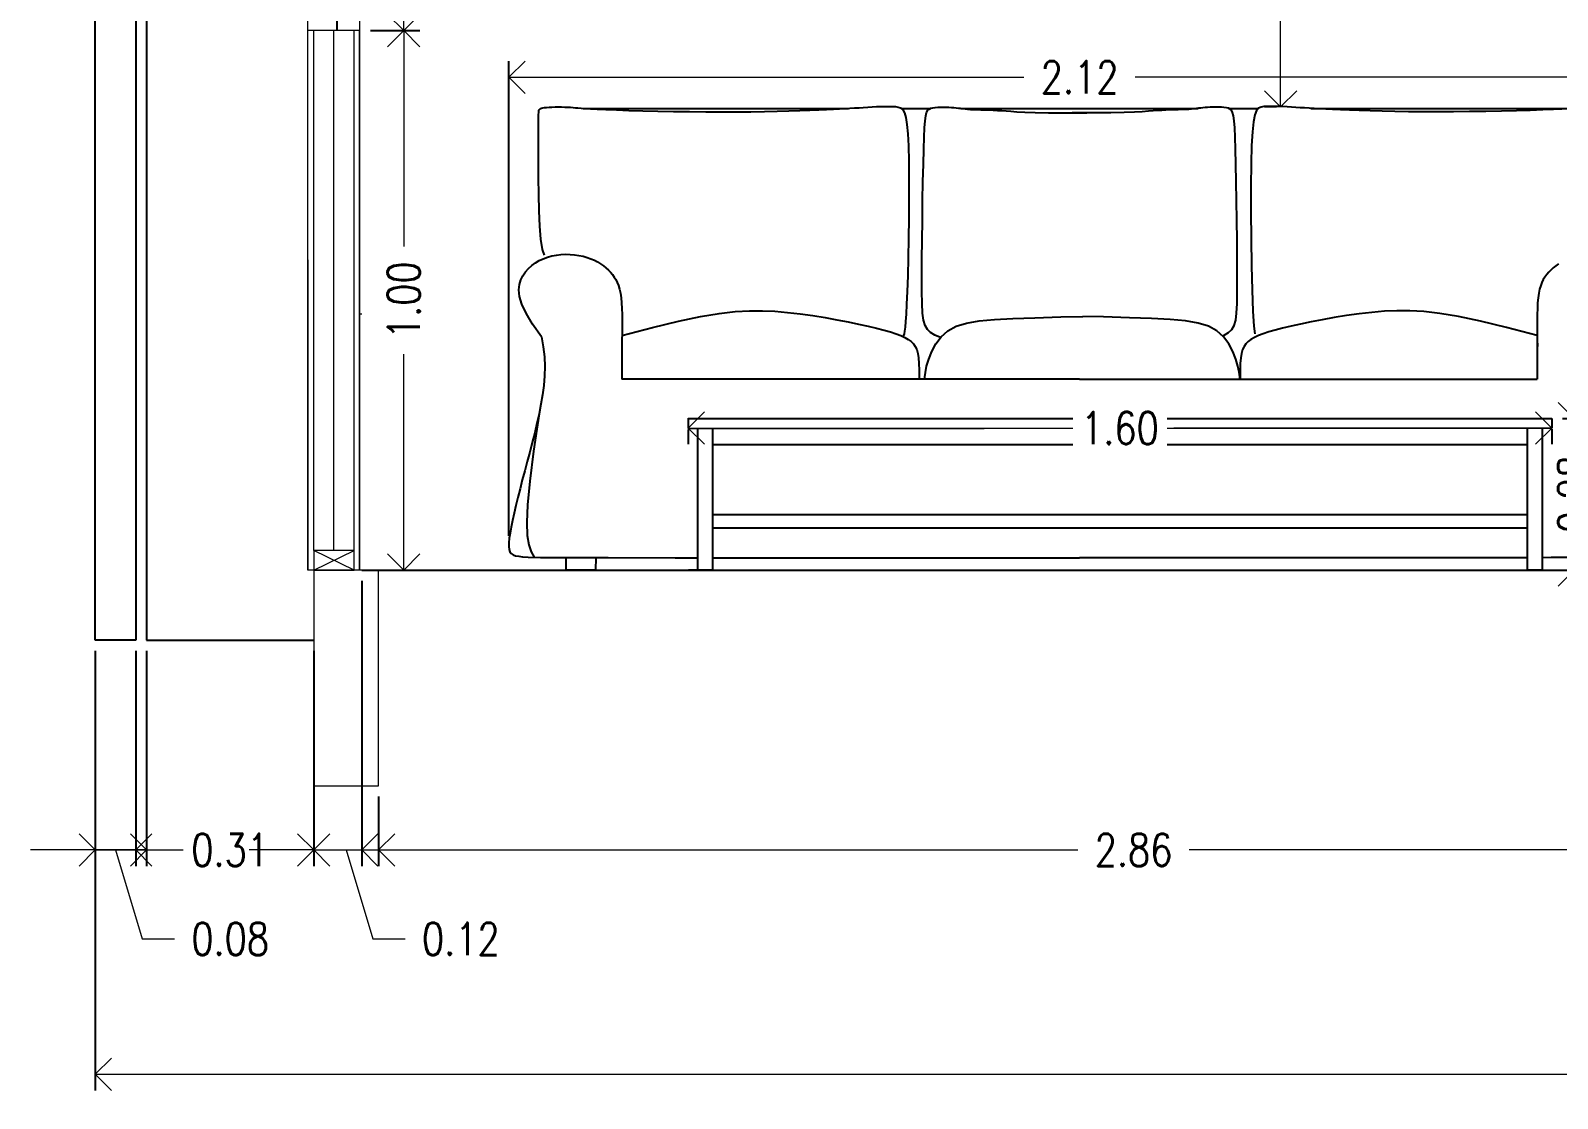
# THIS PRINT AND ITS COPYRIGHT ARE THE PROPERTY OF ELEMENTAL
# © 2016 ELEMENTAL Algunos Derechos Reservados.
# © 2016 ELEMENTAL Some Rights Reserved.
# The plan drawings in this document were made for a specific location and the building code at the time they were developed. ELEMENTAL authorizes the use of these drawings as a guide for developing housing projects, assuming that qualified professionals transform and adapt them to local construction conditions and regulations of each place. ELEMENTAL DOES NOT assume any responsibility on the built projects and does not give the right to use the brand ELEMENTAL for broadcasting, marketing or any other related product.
# Model space of a CAD drawing. Header units: inches. Extents: x -102.5 to -49.9, y 36.2 to 69.9.
# Drawn here: x -102.482 to -99.651, y 43.227 to 45.207 of the extents above; entities that cross this region are included whole.
import ezdxf

# ---------------------------------------------------------------- set-up
doc = ezdxf.new("R2010")
doc.units = ezdxf.units.IN
doc.header["$MEASUREMENT"] = 0
doc.layers.get('DEFPOINTS').update_dxf_attribs({"color": 210})
for name, color, linetype, lineweight in [('A-ANNO-DIMS', 3, 'Continuous', 18), ('A-DETL-MBND', 3, 'Continuous', 18), ('A-ELEV-IDEN', 3, 'Continuous', 18), ('A-ELEV-MBE2', 4, 'Continuous', 25), ('A-FURN', 8, 'Continuous', 18), ('A-WALL-PATT', 8, 'Continuous', 18), ('A-WALL-STUD', 3, 'Continuous', 18), ('arredi', 7, 'Continuous', 20)]:
    doc.layers.add(name, color=color, linetype=linetype, lineweight=lineweight)
doc.styles.add('E-ROMANS', font='romans.shx', dxfattribs={"width": 0.8})
doc.dimstyles.new('Fabio1', dxfattribs={"dimscale": 0.001, "dimtxt": 60, "dimasz": 60, "dimexe": 30, "dimexo": 20, "dimgap": 30, "dimtad": 0, "dimzin": 0, "dimdsep": 46, "dimtxsty": 'E-ROMANS', "dimblk": 'OPEN90', "dimcen": 90, "dimclrd": 3, "dimclre": 3, "dimclrt": 3, "dimadec": 0, "dimazin": 0, "dimtfac": 1, "dimtmove": 1, "dimatfit": 3, "dimldrblk": 'OPEN90', "dimfxl": 1, "dimtfill": 1, "dimtolj": 1, "dimtzin": 0, "dimlwd": -1, "dimarcsym": 0})

# ---------------------------------------------------------------- blocks, each defined once
blk = doc.blocks.new('_Open90')
at = {"color": 0, "linetype": 'ByBlock', "lineweight": -2}
for p, q in [((-0.5, 0.5), (0, 0)), ((0, 0), (-1, 0)), ((0, 0), (-0.5, -0.5))]:
    blk.add_line(p, q, dxfattribs=at)
blk = doc.blocks.new('*D1271')
at = {"layer": 'A-ANNO-DIMS', "color": 3, "lineweight": -2, "transparency": 16777216}
for p, q in [((-101.5949, 44.2703), (-101.5949, 45.1502)), ((-99.4789, 44.2703), (-99.4789, 45.1502))]:
    blk.add_line(p, q, dxfattribs=at)
at = {"layer": 'A-ANNO-DIMS', "color": 3, "transparency": 16777216}
for p, q in [((-101.5349, 45.1202), (-100.64, 45.1202)), ((-99.5389, 45.1202), (-100.4337, 45.1202))]:
    blk.add_line(p, q, dxfattribs=at)
at = {"layer": 'DEFPOINTS', "color": 0, "transparency": 16777216}
for p in [(-99.4789, 45.1202), (-101.5949, 44.2503), (-99.4789, 44.2503)]:
    blk.add_point(p, dxfattribs=at)
at = {"layer": 'A-ANNO-DIMS', "color": 3, "transparency": 16777216, "xscale": 0.06, "yscale": 0.06, "zscale": 0.06, "rotation": 180}
blk.add_blockref('_Open90', (-101.5949, 45.1202), dxfattribs=at)
at = {"layer": 'A-ANNO-DIMS', "color": 3, "transparency": 16777216, "xscale": 0.06, "yscale": 0.06, "zscale": 0.06}
blk.add_blockref('_Open90', (-99.4789, 45.1202), dxfattribs=at)
at = {"layer": 'A-ANNO-DIMS', "color": 3, "transparency": 16777216, "insert": (-100.5369, 45.1202), "char_height": 0.06, "attachment_point": 5, "style": 'E-ROMANS', "bg_fill": 3, "box_fill_scale": 1.25, "bg_fill_color": 256, "bg_fill_true_color": 13158600, "bg_fill_transparency": 0}
blk.add_mtext('\\A1;2.12', dxfattribs=at)
blk = doc.blocks.new('*D1263')
at = {"layer": 'A-ANNO-DIMS', "color": 3, "transparency": 16777216}
for p, q in [((-99.6199, 44.5475), (-99.6199, 44.6075)), ((-99.6199, 44.4875), (-99.6199, 44.4502)), ((-99.6199, 44.2067), (-99.6199, 44.2439)), ((-99.6199, 44.1467), (-99.6199, 44.0867))]:
    blk.add_line(p, q, dxfattribs=at)
at = {"layer": 'A-ANNO-DIMS', "color": 3, "lineweight": -2, "transparency": 16777216}
for p, q in [((-99.6418, 44.4875), (-99.5899, 44.4875)), ((-101.8475, 44.2067), (-99.5899, 44.2067))]:
    blk.add_line(p, q, dxfattribs=at)
at = {"layer": 'DEFPOINTS', "color": 0, "transparency": 16777216}
for p in [(-99.6618, 44.4875), (-101.8675, 44.2067), (-99.6199, 44.2067)]:
    blk.add_point(p, dxfattribs=at)
at = {"layer": 'A-ANNO-DIMS', "color": 3, "transparency": 16777216, "xscale": 0.06, "yscale": 0.06, "zscale": 0.06}
for p, rotation in [((-99.6199, 44.4875), 270), ((-99.6199, 44.2067), 90)]:
    blk.add_blockref('_Open90', p, dxfattribs=dict(at, rotation=rotation))
at = {"layer": 'A-ANNO-DIMS', "color": 3, "transparency": 16777216, "insert": (-99.6199, 44.3471), "char_height": 0.06, "attachment_point": 5, "rotation": 90, "style": 'E-ROMANS', "bg_fill": 3, "box_fill_scale": 1.25, "bg_fill_color": 256, "bg_fill_true_color": 13158600, "bg_fill_transparency": 0}
blk.add_mtext('\\A1;0.28', dxfattribs=at)
blk = doc.blocks.new('*D1264')
at = {"layer": 'A-ANNO-DIMS', "color": 3, "lineweight": -2, "transparency": 16777216}
for p, q in [((-101.2624, 44.4669), (-101.2624, 44.4398)), ((-99.6618, 44.4675), (-99.6618, 44.4398))]:
    blk.add_line(p, q, dxfattribs=at)
at = {"layer": 'A-ANNO-DIMS', "color": 3, "transparency": 16777216}
for p, q in [((-101.2024, 44.4698), (-100.5618, 44.4698)), ((-99.7218, 44.4698), (-100.3623, 44.4698))]:
    blk.add_line(p, q, dxfattribs=at)
at = {"layer": 'DEFPOINTS', "color": 0, "transparency": 16777216}
for p in [(-101.2624, 44.4869), (-99.6618, 44.4875), (-99.6618, 44.4698)]:
    blk.add_point(p, dxfattribs=at)
at = {"layer": 'A-ANNO-DIMS', "color": 3, "transparency": 16777216, "xscale": 0.06, "yscale": 0.06, "zscale": 0.06, "rotation": 180}
blk.add_blockref('_Open90', (-101.2624, 44.4698), dxfattribs=at)
at = {"layer": 'A-ANNO-DIMS', "color": 3, "transparency": 16777216, "xscale": 0.06, "yscale": 0.06, "zscale": 0.06}
blk.add_blockref('_Open90', (-99.6618, 44.4698), dxfattribs=at)
at = {"layer": 'A-ANNO-DIMS', "color": 3, "transparency": 16777216, "insert": (-100.4621, 44.4698), "char_height": 0.06, "attachment_point": 5, "style": 'E-ROMANS', "bg_fill": 3, "box_fill_scale": 1.25, "bg_fill_color": 256, "bg_fill_true_color": 13158600, "bg_fill_transparency": 0}
blk.add_mtext('\\A1;1.60', dxfattribs=at)
blk = doc.blocks.new('*D1269')
at = {"layer": 'A-ANNO-DIMS', "color": 3, "lineweight": -2, "transparency": 16777216}
for p, q in [((-100.1442, 45.6397), (-100.1342, 45.6397)), ((-100.1722, 45.0652), (-100.1942, 45.0652))]:
    blk.add_line(p, q, dxfattribs=at)
at = {"layer": 'A-ANNO-DIMS', "color": 3, "transparency": 16777216}
for p, q in [((-100.1642, 45.5797), (-100.1642, 45.4556)), ((-100.1642, 45.1252), (-100.1642, 45.2493))]:
    blk.add_line(p, q, dxfattribs=at)
at = {"layer": 'DEFPOINTS', "color": 0, "transparency": 16777216}
for p in [(-100.1642, 45.6397), (-100.1642, 45.0652), (-100.1522, 45.0652)]:
    blk.add_point(p, dxfattribs=at)
at = {"layer": 'A-ANNO-DIMS', "color": 3, "transparency": 16777216, "xscale": 0.06, "yscale": 0.06, "zscale": 0.06}
for p, rotation in [((-100.1642, 45.6397), 90), ((-100.1642, 45.0652), 270)]:
    blk.add_blockref('_Open90', p, dxfattribs=dict(at, rotation=rotation))
at = {"layer": 'A-ANNO-DIMS', "color": 3, "transparency": 16777216, "insert": (-100.1642, 45.3524), "char_height": 0.06, "attachment_point": 5, "rotation": 90, "style": 'E-ROMANS', "bg_fill": 3, "box_fill_scale": 1.25, "bg_fill_color": 256, "bg_fill_true_color": 13158600, "bg_fill_transparency": 0}
blk.add_mtext('\\A1;0.57', dxfattribs=at)
blk = doc.blocks.new('*D1507')
at = {"layer": 'arredi', "color": 3, "lineweight": -2, "transparency": 16777216}
for p, q in [((-101.8515, 46.3067), (-101.7597, 46.3067)), ((-101.8515, 45.2067), (-101.7597, 45.2067))]:
    blk.add_line(p, q, dxfattribs=at)
at = {"layer": 'arredi', "color": 3, "transparency": 16777216}
for p, q in [((-101.7897, 46.2467), (-101.7897, 45.8564)), ((-101.7897, 45.2667), (-101.7897, 45.657))]:
    blk.add_line(p, q, dxfattribs=at)
at = {"layer": 'DEFPOINTS', "color": 0, "transparency": 16777216}
for p in [(-101.8715, 46.3067), (-101.8715, 45.2067), (-101.7897, 45.2067)]:
    blk.add_point(p, dxfattribs=at)
at = {"layer": 'arredi', "color": 3, "transparency": 16777216, "xscale": 0.06, "yscale": 0.06, "zscale": 0.06}
for p, rotation in [((-101.7897, 46.3067), 90), ((-101.7897, 45.2067), 270)]:
    blk.add_blockref('_Open90', p, dxfattribs=dict(at, rotation=rotation))
at = {"layer": 'arredi', "color": 3, "transparency": 16777216, "insert": (-101.7897, 45.7567), "char_height": 0.06, "attachment_point": 5, "rotation": 90, "style": 'E-ROMANS', "bg_fill": 3, "box_fill_scale": 1.25, "bg_fill_color": 256, "bg_fill_true_color": 13158600, "bg_fill_transparency": 0}
blk.add_mtext('\\A1;1.10', dxfattribs=at)
blk = doc.blocks.new('*D1508')
at = {"layer": 'arredi', "color": 3, "lineweight": -2, "transparency": 16777216}
for p, q in [((-101.8515, 45.2067), (-101.7597, 45.2067)), ((-101.8515, 44.2067), (-101.7597, 44.2067))]:
    blk.add_line(p, q, dxfattribs=at)
at = {"layer": 'arredi', "color": 3, "transparency": 16777216}
for p, q in [((-101.7897, 45.1467), (-101.7897, 44.8064)), ((-101.7897, 44.2667), (-101.7897, 44.607))]:
    blk.add_line(p, q, dxfattribs=at)
at = {"layer": 'DEFPOINTS', "color": 0, "transparency": 16777216}
for p in [(-101.8715, 45.2067), (-101.8715, 44.2067), (-101.7897, 44.2067)]:
    blk.add_point(p, dxfattribs=at)
at = {"layer": 'arredi', "color": 3, "transparency": 16777216, "xscale": 0.06, "yscale": 0.06, "zscale": 0.06}
for p, rotation in [((-101.7897, 45.2067), 90), ((-101.7897, 44.2067), 270)]:
    blk.add_blockref('_Open90', p, dxfattribs=dict(at, rotation=rotation))
at = {"layer": 'arredi', "color": 3, "transparency": 16777216, "insert": (-101.7897, 44.7067), "char_height": 0.06, "attachment_point": 5, "rotation": 90, "style": 'E-ROMANS', "bg_fill": 3, "box_fill_scale": 1.25, "bg_fill_color": 256, "bg_fill_true_color": 13158600, "bg_fill_transparency": 0}
blk.add_mtext('\\A1;1.00', dxfattribs=at)
blk = doc.blocks.new('*D1258')
at = {"layer": 'arredi', "color": 3, "lineweight": -2, "transparency": 16777216}
for p, q in [((-102.3615, 44.0567), (-102.3615, 43.6579)), ((-102.2865, 44.0567), (-102.2865, 43.6579))]:
    blk.add_line(p, q, dxfattribs=at)
at = {"layer": 'arredi', "color": 3, "transparency": 16777216}
for p, q in [((-102.4215, 43.6879), (-102.4815, 43.6879)), ((-102.3615, 43.6879), (-102.2865, 43.6879)), ((-102.3615, 43.6879), (-102.2865, 43.6879)), ((-102.324, 43.6879), (-102.2745, 43.5229)), ((-102.2265, 43.6879), (-102.1665, 43.6879)), ((-102.2745, 43.5229), (-102.2145, 43.5229))]:
    blk.add_line(p, q, dxfattribs=at)
at = {"layer": 'DEFPOINTS', "color": 0, "transparency": 16777216}
for p in [(-102.3615, 44.0767), (-102.2865, 44.0767), (-102.2865, 43.6879)]:
    blk.add_point(p, dxfattribs=at)
at = {"layer": 'arredi', "color": 3, "transparency": 16777216, "xscale": 0.06, "yscale": 0.06, "zscale": 0.06}
blk.add_blockref('_Open90', (-102.3615, 43.6879), dxfattribs=at)
at = {"layer": 'arredi', "color": 3, "transparency": 16777216, "xscale": 0.06, "yscale": 0.06, "zscale": 0.06, "rotation": 180}
blk.add_blockref('_Open90', (-102.2865, 43.6879), dxfattribs=at)
at = {"layer": 'arredi', "color": 3, "transparency": 16777216, "insert": (-102.1114, 43.5229), "char_height": 0.06, "attachment_point": 5, "style": 'E-ROMANS', "bg_fill": 3, "box_fill_scale": 1.25, "bg_fill_color": 256, "bg_fill_true_color": 13158600, "bg_fill_transparency": 0}
blk.add_mtext('\\A1;0.08', dxfattribs=at)
blk = doc.blocks.new('*D1259')
at = {"layer": 'arredi', "color": 3, "lineweight": -2, "transparency": 16777216}
for p, q in [((-102.2665, 44.0567), (-102.2665, 43.6579)), ((-101.9565, 44.0567), (-101.9565, 43.6579))]:
    blk.add_line(p, q, dxfattribs=at)
at = {"layer": 'arredi', "color": 3, "transparency": 16777216}
for p, q in [((-102.3265, 43.6879), (-102.3865, 43.6879)), ((-102.2665, 43.6879), (-102.2078, 43.6879)), ((-101.9565, 43.6879), (-102.0152, 43.6879)), ((-101.8965, 43.6879), (-101.8365, 43.6879))]:
    blk.add_line(p, q, dxfattribs=at)
at = {"layer": 'DEFPOINTS', "color": 0, "transparency": 16777216}
for p in [(-102.2665, 44.0767), (-101.9565, 44.0767), (-101.9565, 43.6879)]:
    blk.add_point(p, dxfattribs=at)
at = {"layer": 'arredi', "color": 3, "transparency": 16777216, "xscale": 0.06, "yscale": 0.06, "zscale": 0.06}
blk.add_blockref('_Open90', (-102.2665, 43.6879), dxfattribs=at)
at = {"layer": 'arredi', "color": 3, "transparency": 16777216, "xscale": 0.06, "yscale": 0.06, "zscale": 0.06, "rotation": 180}
blk.add_blockref('_Open90', (-101.9565, 43.6879), dxfattribs=at)
at = {"layer": 'arredi', "color": 3, "transparency": 16777216, "insert": (-102.1115, 43.6879), "char_height": 0.06, "attachment_point": 5, "style": 'E-ROMANS', "bg_fill": 3, "box_fill_scale": 1.25, "bg_fill_color": 256, "bg_fill_true_color": 13158600, "bg_fill_transparency": 0}
blk.add_mtext('\\A1;0.31', dxfattribs=at)
blk = doc.blocks.new('*D1260')
at = {"layer": 'arredi', "color": 3, "lineweight": -2, "transparency": 16777216}
for p, q in [((-101.9565, 43.7867), (-101.9565, 43.6579)), ((-101.8365, 43.7867), (-101.8365, 43.6579))]:
    blk.add_line(p, q, dxfattribs=at)
at = {"layer": 'arredi', "color": 3, "transparency": 16777216}
for p, q in [((-102.0165, 43.6879), (-102.0765, 43.6879)), ((-101.9565, 43.6879), (-101.8365, 43.6879)), ((-101.9565, 43.6879), (-101.8365, 43.6879)), ((-101.8965, 43.6879), (-101.847, 43.5229)), ((-101.7765, 43.6879), (-101.7165, 43.6879)), ((-101.847, 43.5229), (-101.787, 43.5229))]:
    blk.add_line(p, q, dxfattribs=at)
at = {"layer": 'DEFPOINTS', "color": 0, "transparency": 16777216}
for p in [(-101.9565, 43.8067), (-101.8365, 43.8067), (-101.8365, 43.6879)]:
    blk.add_point(p, dxfattribs=at)
at = {"layer": 'arredi', "color": 3, "transparency": 16777216, "xscale": 0.06, "yscale": 0.06, "zscale": 0.06}
blk.add_blockref('_Open90', (-101.9565, 43.6879), dxfattribs=at)
at = {"layer": 'arredi', "color": 3, "transparency": 16777216, "xscale": 0.06, "yscale": 0.06, "zscale": 0.06, "rotation": 180}
blk.add_blockref('_Open90', (-101.8365, 43.6879), dxfattribs=at)
at = {"layer": 'arredi', "color": 3, "transparency": 16777216, "insert": (-101.6839, 43.5229), "char_height": 0.06, "attachment_point": 5, "style": 'E-ROMANS', "bg_fill": 3, "box_fill_scale": 1.25, "bg_fill_color": 256, "bg_fill_true_color": 13158600, "bg_fill_transparency": 0}
blk.add_mtext('\\A1;0.12', dxfattribs=at)
blk = doc.blocks.new('*D1261')
at = {"layer": 'arredi', "color": 3, "lineweight": -2, "transparency": 16777216}
for p, q in [((-101.8675, 44.1867), (-101.8675, 43.6579)), ((-99.0063, 44.1867), (-99.0063, 43.6579))]:
    blk.add_line(p, q, dxfattribs=at)
at = {"layer": 'arredi', "color": 3, "transparency": 16777216}
for p, q in [((-101.8075, 43.6879), (-100.5401, 43.6879)), ((-99.0663, 43.6879), (-100.3338, 43.6879))]:
    blk.add_line(p, q, dxfattribs=at)
at = {"layer": 'DEFPOINTS', "color": 0, "transparency": 16777216}
for p in [(-101.8675, 44.2067), (-99.0063, 44.2067), (-99.0063, 43.6879)]:
    blk.add_point(p, dxfattribs=at)
at = {"layer": 'arredi', "color": 3, "transparency": 16777216, "xscale": 0.06, "yscale": 0.06, "zscale": 0.06, "rotation": 180}
blk.add_blockref('_Open90', (-101.8675, 43.6879), dxfattribs=at)
at = {"layer": 'arredi', "color": 3, "transparency": 16777216, "xscale": 0.06, "yscale": 0.06, "zscale": 0.06}
blk.add_blockref('_Open90', (-99.0063, 43.6879), dxfattribs=at)
at = {"layer": 'arredi', "color": 3, "transparency": 16777216, "insert": (-100.4369, 43.6879), "char_height": 0.06, "attachment_point": 5, "style": 'E-ROMANS', "bg_fill": 3, "box_fill_scale": 1.25, "bg_fill_color": 256, "bg_fill_true_color": 13158600, "bg_fill_transparency": 0}
blk.add_mtext('\\A1;2.86', dxfattribs=at)
blk = doc.blocks.new('*D1254')
at = {"layer": 'arredi', "color": 3, "lineweight": -2, "transparency": 16777216}
for p, q in [((-102.3615, 43.6679), (-102.3615, 43.2422)), ((-94.5745, 43.6679), (-94.5745, 43.2422))]:
    blk.add_line(p, q, dxfattribs=at)
at = {"layer": 'arredi', "color": 3, "transparency": 16777216}
for p, q in [((-102.3015, 43.2722), (-98.57, 43.2722)), ((-94.6345, 43.2722), (-98.366, 43.2722))]:
    blk.add_line(p, q, dxfattribs=at)
at = {"layer": 'DEFPOINTS', "color": 0, "transparency": 16777216}
for p in [(-102.3615, 43.6879), (-94.5745, 43.6879), (-94.5745, 43.2722)]:
    blk.add_point(p, dxfattribs=at)
at = {"layer": 'arredi', "color": 3, "transparency": 16777216, "xscale": 0.06, "yscale": 0.06, "zscale": 0.06, "rotation": 180}
blk.add_blockref('_Open90', (-102.3615, 43.2722), dxfattribs=at)
at = {"layer": 'arredi', "color": 3, "transparency": 16777216, "xscale": 0.06, "yscale": 0.06, "zscale": 0.06}
blk.add_blockref('_Open90', (-94.5745, 43.2722), dxfattribs=at)
at = {"layer": 'arredi', "color": 3, "transparency": 16777216, "insert": (-98.468, 43.2722), "char_height": 0.06, "attachment_point": 5, "style": 'E-ROMANS', "bg_fill": 3, "box_fill_scale": 1.25, "bg_fill_color": 256, "bg_fill_true_color": 13158600, "bg_fill_transparency": 0}
blk.add_mtext('\\A1;7.79', dxfattribs=at)

msp = doc.modelspace()

# ---------------------------------------------------------------- linework, layer by layer
for p, q in [((-101.914, 46.3067), (-101.914, 45.2067)), ((-101.2624, 44.4869), (-101.2624, 44.4698)), ((-101.2618, 44.4875), (-99.6618, 44.4875)), ((-101.2447, 44.2067), (-101.2447, 44.4692)), ((-101.2172, 44.4692), (-101.2172, 44.2067)), ((-99.7069, 44.2073), (-99.7069, 44.4698)), ((-99.6795, 44.4698), (-99.6795, 44.2073)), ((-99.6618, 44.4875), (-99.6618, 44.4698)), ((-99.7069, 44.4387), (-101.2172, 44.4387)), ((-99.7069, 44.3087), (-101.2172, 44.3087)), ((-101.2172, 44.2846), (-99.7069, 44.2846)), ((-101.8675, 44.2067), (-95.0945, 44.2067)), ((-101.2447, 44.2067), (-101.2619, 44.2067)), ((-101.2172, 44.2067), (-101.2447, 44.2067)), ((-101.2447, 44.2067), (-101.2447, 44.2067))]:
    msp.add_line(p, q)
at = {"color": 7}
for p, q in [((-101.4571, 45.0624), (-100.9654, 45.0624)), ((-100.8676, 45.0624), (-100.8129, 45.0624)), ((-100.7568, 45.0624), (-100.317, 45.0624)), ((-100.2608, 45.0624), (-100.2054, 45.0624)), ((-100.1084, 45.0624), (-99.6166, 45.0624)), ((-101.3852, 44.6332), (-101.3852, 44.5604)), ((-99.6885, 44.6332), (-99.6885, 44.5604)), ((-100.5369, 44.5604), (-101.3852, 44.5604)), ((-100.5369, 44.5604), (-99.6885, 44.5604))]:
    msp.add_line(p, q, dxfattribs=at)
for points in [[(-101.5288, 44.7903), (-101.5325, 44.8011), (-101.5353, 44.8197), (-101.5373, 44.8441), (-101.5386, 44.8724), (-101.5394, 44.9029), (-101.5398, 44.9336), (-101.54, 44.9627), (-101.54, 44.9883), (-101.54, 45.009), (-101.54, 45.0249), (-101.54, 45.0368), (-101.5399, 45.0453), (-101.5398, 45.051), (-101.5396, 45.0546), (-101.5394, 45.0568), (-101.5391, 45.0583), (-101.5386, 45.0594), (-101.538, 45.0605), (-101.5371, 45.0614), (-101.5359, 45.0622), (-101.5341, 45.0629), (-101.5318, 45.0635), (-101.5287, 45.064), (-101.5249, 45.0643), (-101.5203, 45.0647), (-101.5151, 45.0649), (-101.5093, 45.065), (-101.5033, 45.0651), (-101.4972, 45.065), (-101.4912, 45.0649), (-101.4856, 45.0647), (-101.4805, 45.0645), (-101.4759, 45.0641), (-101.4716, 45.0637), (-101.4668, 45.0632), (-101.4609, 45.0627), (-101.4534, 45.0621), (-101.4437, 45.0615), (-101.4311, 45.0608), (-101.4152, 45.0601), (-101.3954, 45.0594), (-101.3723, 45.0587), (-101.3466, 45.058), (-101.3188, 45.0573), (-101.2897, 45.0568), (-101.2599, 45.0564), (-101.23, 45.0561), (-101.2008, 45.0559), (-101.1728, 45.056), (-101.1462, 45.0562), (-101.1211, 45.0566), (-101.0975, 45.057), (-101.0756, 45.0576), (-101.0554, 45.0582), (-101.037, 45.0588), (-101.0205, 45.0595), (-101.006, 45.0601), (-100.9932, 45.0608), (-100.9819, 45.0614), (-100.9717, 45.062), (-100.9625, 45.0626), (-100.954, 45.0631), (-100.9458, 45.0637), (-100.9378, 45.0642), (-100.9297, 45.0647), (-100.9215, 45.0652), (-100.9135, 45.0656), (-100.9056, 45.0659), (-100.8981, 45.0661), (-100.8909, 45.0661), (-100.8843, 45.066), (-100.8784, 45.0656), (-100.8732, 45.0649), (-100.8687, 45.0633), (-100.8648, 45.06), (-100.8616, 45.0543), (-100.859, 45.0455), (-100.8569, 45.0328), (-100.8554, 45.0155), (-100.8543, 44.993), (-100.8536, 44.9648), (-100.8533, 44.9321), (-100.8533, 44.8963), (-100.8536, 44.859), (-100.8541, 44.8215), (-100.8548, 44.7854), (-100.8556, 44.7521), (-100.8565, 44.7231), (-100.8575, 44.6996), (-100.8585, 44.6812), (-100.8594, 44.6671), (-100.8604, 44.6568), (-100.8614, 44.6496), (-100.8622, 44.6446), (-100.8631, 44.6413), (-100.8638, 44.639)], [(-100.7945, 44.6378), (-100.805, 44.6423), (-100.8131, 44.6469), (-100.8191, 44.6525), (-100.8234, 44.6598), (-100.8262, 44.6698), (-100.8279, 44.6831), (-100.8288, 44.7006), (-100.8291, 44.723), (-100.8292, 44.7509), (-100.8291, 44.7832), (-100.8288, 44.8183), (-100.8284, 44.8548), (-100.8278, 44.8914), (-100.8272, 44.9265), (-100.8265, 44.9588), (-100.8258, 44.9866), (-100.8251, 45.0091), (-100.8243, 45.0265), (-100.8233, 45.0395), (-100.8221, 45.0487), (-100.8205, 45.055), (-100.8185, 45.0589), (-100.8159, 45.0611), (-100.8128, 45.0625), (-100.8089, 45.0634), (-100.8045, 45.0641), (-100.7997, 45.0645), (-100.7946, 45.0648), (-100.7894, 45.0649), (-100.7841, 45.0648), (-100.779, 45.0647), (-100.7742, 45.0643), (-100.7698, 45.064), (-100.7656, 45.0635), (-100.7616, 45.063), (-100.7576, 45.0625), (-100.7535, 45.062), (-100.7491, 45.0615), (-100.7444, 45.061), (-100.7391, 45.0606), (-100.7332, 45.0603), (-100.7267, 45.0601), (-100.7197, 45.0598), (-100.7124, 45.0596), (-100.7048, 45.0594), (-100.697, 45.0591), (-100.6891, 45.0587), (-100.6813, 45.0582), (-100.6733, 45.0576), (-100.6643, 45.057), (-100.6531, 45.0562), (-100.6385, 45.0555), (-100.6194, 45.0549), (-100.5946, 45.0544), (-100.5629, 45.054), (-100.5232, 45.0539)], [(-100.2723, 44.6408), (-100.2688, 44.6423), (-100.2607, 44.6469), (-100.2547, 44.6525), (-100.2504, 44.6598), (-100.2475, 44.6698), (-100.2459, 44.6831), (-100.245, 44.7006), (-100.2447, 44.723), (-100.2446, 44.7509), (-100.2447, 44.7832), (-100.245, 44.8183), (-100.2454, 44.8548), (-100.2459, 44.8914), (-100.2466, 44.9265), (-100.2472, 44.9588), (-100.2479, 44.9866), (-100.2486, 45.0091), (-100.2494, 45.0265), (-100.2504, 45.0395), (-100.2517, 45.0487), (-100.2533, 45.055), (-100.2553, 45.0589), (-100.2578, 45.0611), (-100.261, 45.0625), (-100.2649, 45.0634), (-100.2693, 45.0641), (-100.2741, 45.0645), (-100.2792, 45.0648), (-100.2844, 45.0649), (-100.2897, 45.0648), (-100.2948, 45.0647), (-100.2996, 45.0643), (-100.304, 45.064), (-100.3082, 45.0635), (-100.3122, 45.063), (-100.3162, 45.0625), (-100.3203, 45.062), (-100.3246, 45.0615), (-100.3294, 45.061), (-100.3347, 45.0606), (-100.3406, 45.0603), (-100.3471, 45.0601), (-100.354, 45.0598), (-100.3614, 45.0596), (-100.369, 45.0594), (-100.3768, 45.0591), (-100.3846, 45.0587), (-100.3925, 45.0582), (-100.4004, 45.0576), (-100.4094, 45.057), (-100.4207, 45.0562), (-100.4353, 45.0555), (-100.4544, 45.0549), (-100.4792, 45.0544), (-100.5109, 45.054), (-100.5506, 45.0539)], [(-99.6427, 45.0608), (-99.6586, 45.0601), (-99.6784, 45.0594), (-99.7014, 45.0587), (-99.7272, 45.058), (-99.755, 45.0573), (-99.7841, 45.0568), (-99.8139, 45.0564), (-99.8437, 45.0561), (-99.8729, 45.0559), (-99.9009, 45.056), (-99.9275, 45.0562), (-99.9527, 45.0566), (-99.9763, 45.057), (-99.9982, 45.0576), (-100.0184, 45.0582), (-100.0368, 45.0588), (-100.0532, 45.0595), (-100.0678, 45.0601), (-100.0806, 45.0608), (-100.0919, 45.0614), (-100.102, 45.062), (-100.1113, 45.0626), (-100.1198, 45.0631), (-100.128, 45.0637), (-100.136, 45.0642), (-100.1441, 45.0647), (-100.1522, 45.0652), (-100.1603, 45.0656), (-100.1682, 45.0659), (-100.1757, 45.0661), (-100.1828, 45.0661), (-100.1894, 45.066), (-100.1954, 45.0656), (-100.2006, 45.0649), (-100.2051, 45.0628), (-100.2089, 45.0582), (-100.2121, 45.0502), (-100.2146, 45.0374), (-100.2166, 45.0189), (-100.218, 44.9934), (-100.219, 44.96), (-100.2194, 44.9182), (-100.2194, 44.8706), (-100.219, 44.8203), (-100.2183, 44.7708), (-100.2171, 44.7252), (-100.2156, 44.6868), (-100.2139, 44.6588), (-100.2118, 44.6446)], [(-101.5344, 44.639), (-101.5508, 44.6624), (-101.5627, 44.6825), (-101.5705, 44.6994), (-101.5749, 44.7137), (-101.5764, 44.7258), (-101.5754, 44.736), (-101.5727, 44.7447), (-101.5687, 44.7523), (-101.5639, 44.7593), (-101.5584, 44.7655), (-101.5523, 44.7711), (-101.5457, 44.776), (-101.5386, 44.7802), (-101.5311, 44.7838), (-101.5233, 44.7867), (-101.5152, 44.789), (-101.5068, 44.7906), (-101.4984, 44.7916), (-101.4899, 44.7919), (-101.4814, 44.7918), (-101.4731, 44.7911), (-101.465, 44.7899), (-101.4572, 44.7882), (-101.4498, 44.7861), (-101.4429, 44.7836), (-101.4364, 44.7808), (-101.4304, 44.7777), (-101.4248, 44.7742), (-101.4196, 44.7706), (-101.4148, 44.7667), (-101.4104, 44.7627), (-101.4064, 44.7586), (-101.4027, 44.7543), (-101.3994, 44.7498), (-101.3964, 44.745), (-101.3938, 44.7397), (-101.3915, 44.7338), (-101.3896, 44.7272), (-101.388, 44.7198), (-101.3868, 44.7114), (-101.3859, 44.7019), (-101.3854, 44.6916), (-101.385, 44.6805), (-101.3849, 44.669), (-101.3849, 44.6571), (-101.3851, 44.6451), (-101.3852, 44.6332), (-101.3854, 44.6216), (-101.3852, 44.6202)], [(-99.649, 44.7742), (-99.6542, 44.7706), (-99.6589, 44.7667), (-99.6633, 44.7627), (-99.6673, 44.7586), (-99.671, 44.7543), (-99.6743, 44.7498), (-99.6773, 44.745), (-99.6799, 44.7397), (-99.6822, 44.7338), (-99.6841, 44.7272), (-99.6857, 44.7198), (-99.6869, 44.7114), (-99.6878, 44.7019), (-99.6884, 44.6916), (-99.6887, 44.6805), (-99.6889, 44.669), (-99.6888, 44.6571), (-99.6887, 44.6451), (-99.6885, 44.6332), (-99.6883, 44.6216), (-99.6885, 44.6202)], [(-101.3852, 44.6414), (-101.3283, 44.6563), (-101.2801, 44.6679), (-101.2394, 44.6764), (-101.2049, 44.6822), (-101.1751, 44.6858), (-101.1489, 44.6874), (-101.1249, 44.6874), (-101.1017, 44.6863), (-101.0784, 44.6843), (-101.0549, 44.6816), (-101.0316, 44.6783), (-101.0088, 44.6746), (-100.9868, 44.6707), (-100.9659, 44.6666), (-100.9465, 44.6625), (-100.9288, 44.6586), (-100.9132, 44.6548), (-100.8994, 44.6513), (-100.8874, 44.6479), (-100.8771, 44.6445), (-100.8683, 44.6411), (-100.8608, 44.6376), (-100.8545, 44.6339), (-100.8493, 44.63), (-100.8451, 44.6258), (-100.8416, 44.6209), (-100.8389, 44.6152), (-100.8369, 44.6082), (-100.8356, 44.5998), (-100.8347, 44.5895), (-100.8343, 44.5771), (-100.8342, 44.5624)], [(-100.8245, 44.5604), (-100.824, 44.5648), (-100.8227, 44.5731), (-100.8204, 44.5843), (-100.8166, 44.5975), (-100.8111, 44.6116), (-100.8036, 44.6257), (-100.7938, 44.6389), (-100.7813, 44.65), (-100.7659, 44.6584), (-100.7468, 44.6643), (-100.7233, 44.6684), (-100.6948, 44.671), (-100.6605, 44.6728), (-100.6197, 44.6742), (-100.5718, 44.6758), (-100.5307, 44.6764)], [(-100.2396, 44.5605), (-100.24, 44.5649), (-100.2413, 44.5732), (-100.2437, 44.5844), (-100.2475, 44.5976), (-100.253, 44.6117), (-100.2605, 44.6259), (-100.2703, 44.639), (-100.2828, 44.6501), (-100.2982, 44.6585), (-100.3173, 44.6644), (-100.3408, 44.6685), (-100.3693, 44.6711), (-100.4036, 44.6729), (-100.4443, 44.6743), (-100.4923, 44.6759), (-100.5307, 44.6764)], [(-99.6885, 44.6414), (-99.7455, 44.6563), (-99.7937, 44.6679), (-99.8344, 44.6764), (-99.8689, 44.6822), (-99.8986, 44.6858), (-99.9248, 44.6874), (-99.9489, 44.6874), (-99.972, 44.6863), (-99.9954, 44.6843), (-100.0189, 44.6816), (-100.0422, 44.6783), (-100.065, 44.6746), (-100.087, 44.6707), (-100.1078, 44.6666), (-100.1273, 44.6625), (-100.1449, 44.6586), (-100.1606, 44.6548), (-100.1744, 44.6513), (-100.1863, 44.6479), (-100.1967, 44.6445), (-100.2055, 44.6411), (-100.213, 44.6376), (-100.2192, 44.6339), (-100.2244, 44.63), (-100.2287, 44.6258), (-100.2321, 44.6209), (-100.2348, 44.6152), (-100.2368, 44.6082), (-100.2382, 44.5998), (-100.2391, 44.5895), (-100.2395, 44.5771), (-100.2395, 44.5624)], [(-101.5344, 44.639), (-101.531, 44.6202), (-101.529, 44.602), (-101.5283, 44.5841), (-101.5287, 44.5664), (-101.5301, 44.5489), (-101.5323, 44.5315), (-101.5353, 44.514), (-101.5388, 44.4965), (-101.5427, 44.4787), (-101.5469, 44.4609), (-101.5514, 44.443), (-101.556, 44.4253), (-101.5607, 44.4077), (-101.5654, 44.3904), (-101.5699, 44.3736), (-101.5742, 44.3571), (-101.5783, 44.3413), (-101.582, 44.3262), (-101.5853, 44.3119), (-101.5882, 44.2986), (-101.5907, 44.2863), (-101.5926, 44.2753), (-101.594, 44.2655), (-101.5948, 44.2571), (-101.5949, 44.2503), (-101.5943, 44.2448), (-101.5928, 44.2405), (-101.5904, 44.2373), (-101.587, 44.2349), (-101.5824, 44.2333), (-101.5766, 44.2321), (-101.5694, 44.2313), (-101.559, 44.2307), (-101.5364, 44.2302), (-101.4906, 44.2299), (-101.411, 44.2297), (-101.2866, 44.2295), (-101.2447, 44.2295)], [(-101.5388, 44.4965), (-101.549, 44.4267), (-101.5561, 44.3711), (-101.5602, 44.3278), (-101.5617, 44.295), (-101.5609, 44.2707), (-101.5581, 44.2531), (-101.5536, 44.2403), (-101.5477, 44.2304)], [(-101.4895, 44.2294), (-101.4895, 44.207), (-101.4335, 44.207), (-101.4333, 44.2294)], [(-101.2172, 44.2295), (-101.1067, 44.2294), (-100.8604, 44.2294), (-100.5369, 44.2294)], [(-99.7069, 44.2296), (-99.7872, 44.2295), (-99.9671, 44.2294), (-100.2134, 44.2294), (-100.5369, 44.2294)], [(-99.5832, 44.2299), (-99.6628, 44.2297), (-99.6795, 44.2296)]]:
    msp.add_lwpolyline(points, dxfattribs=at)
for points, knots in [([(-101.2624, 44.4869), (-101.2624, 44.4869), (-101.2624, 44.4871), (-101.2623, 44.4872), (-101.2622, 44.4873), (-101.2621, 44.4874), (-101.2621, 44.4874), (-101.262, 44.4875), (-101.2619, 44.4875), (-101.2619, 44.4875)], [0, 0, 0, 0, 0.1666667, 0.3333333, 0.4583333, 0.5833333, 0.6666667, 0.75, 0.8333294, 0.8333294, 0.8333294, 0.8333294]), ([(-101.2619, 44.4692), (-101.2619, 44.4692), (-101.262, 44.4692), (-101.2621, 44.4693), (-101.2621, 44.4693), (-101.2622, 44.4694), (-101.2623, 44.4695), (-101.2624, 44.4696), (-101.2624, 44.4697), (-101.2624, 44.4698)], [0.1666695, 0.1666695, 0.1666695, 0.1666695, 0.25, 0.3333333, 0.4166667, 0.5, 0.6666667, 0.8333333, 1, 1, 1, 1])]:
    msp.add_open_spline(points, degree=3, knots=knots)
for points in [[(-101.2619, 44.4875), (-101.2619, 44.4875), (-101.2618, 44.4875), (-101.2618, 44.4875)], [(-101.2618, 44.4692), (-101.2618, 44.4692), (-101.2619, 44.4692), (-101.2619, 44.4692)]]:
    msp.add_open_spline(points, degree=3)
at = {"layer": 'A-DETL-MBND'}
msp.add_line((-101.9565, 44.2427), (-101.9565, 45.2067), dxfattribs=at)
for points in [[(-101.8715, 46.5167), (-101.8715, 44.2067)], [(-101.9675, 44.2067), (-101.9675, 44.2067), (-101.9675, 46.4907)], [(-101.8815, 44.2067), (-101.8815, 45.2067)]]:
    msp.add_lwpolyline(points, dxfattribs=at)
at = {"layer": 'A-ELEV-IDEN'}
msp.add_lwpolyline([(-101.8365, 44.2067), (-101.9565, 44.2067), (-101.9565, 43.8067), (-101.8365, 43.8067)], close=True, dxfattribs=at)
at = {"layer": 'A-ELEV-MBE2'}
for p, q in [((-102.2665, 46.5167), (-102.2665, 44.7076)), ((-102.2665, 44.7076), (-102.2665, 44.0767)), ((-102.2865, 44.0767), (-102.3615, 44.0767))]:
    msp.add_line(p, q, dxfattribs=at)
for points in [[(-102.3615, 44.7732), (-102.3615, 46.5167)], [(-102.2865, 46.5167), (-102.2865, 44.73)], [(-102.3615, 44.0767), (-102.3615, 44.7732)], [(-102.2865, 44.73), (-102.2865, 44.0767)], [(-102.2665, 44.0767), (-101.9565, 44.0767)]]:
    msp.add_lwpolyline(points, dxfattribs=at)
at = {"layer": 'A-FURN'}
msp.add_line((-101.9675, 44.7817), (-101.9675, 44.2067), dxfattribs=at)
msp.add_lwpolyline([(-101.8715, 44.6817), (-101.8675, 44.6817)], dxfattribs=at)
at = {"layer": 'A-WALL-PATT', "ltscale": 0.1}
msp.add_line((-101.919, 44.2427), (-101.919, 45.2067), dxfattribs=at)
at = {"layer": 'A-WALL-STUD'}
for p, q in [((-101.9565, 44.2067), (-101.8815, 44.2427)), ((-101.8815, 44.2067), (-101.9565, 44.2427))]:
    msp.add_line(p, q, dxfattribs=at)
msp.add_lwpolyline([(-101.9565, 44.2067), (-101.8815, 44.2067), (-101.8815, 44.2427), (-101.9565, 44.2427)], close=True, dxfattribs=at)
at = {"layer": 'arredi'}
for p, q in [((-101.8715, 45.2067), (-101.9675, 45.2067)), ((-101.2624, 44.4698), (-99.6624, 44.4698)), ((-100.7135, 44.4875), (-101.2618, 44.4875)), ((-101.2618, 44.4692), (-100.7135, 44.4692)), ((-99.6618, 44.4698), (-99.6795, 44.4698)), ((-101.9565, 44.2067), (-101.9675, 44.2067)), ((-99.6795, 44.2073), (-99.7069, 44.2073))]:
    msp.add_line(p, q, dxfattribs=at)
msp.add_open_spline([(-100.7135, 44.4875), (-100.7135, 44.4875), (-100.7134, 44.4875), (-100.7134, 44.4875)], degree=3, dxfattribs=at)
msp.add_open_spline([(-100.7134, 44.4875), (-100.7133, 44.4875), (-100.7133, 44.4875), (-100.7132, 44.4874), (-100.7131, 44.4874), (-100.7131, 44.4873), (-100.713, 44.4872), (-100.7129, 44.4871), (-100.7129, 44.4869), (-100.7129, 44.4869)], degree=3, knots=[-0.8333294, -0.8333294, -0.8333294, -0.8333294, -0.75, -0.6666667, -0.5833333, -0.4583333, -0.3333333, -0.1666667, 0, 0, 0, 0], dxfattribs=at)

# ---------------------------------------------------------------- next in the draw order: dimensions: what is measured, and where the dimension line sits
at = {"layer": 'A-ANNO-DIMS'}
dim = msp.add_linear_dim(base=(-99.4789, 45.1202), p1=(-101.5949, 44.2503), p2=(-99.4789, 44.2503), dimstyle='Fabio1', dxfattribs=at)
dim.commit()
dim.dimension.update_dxf_attribs({"geometry": '*D1271', "text_midpoint": (-100.5369, 45.1202)})
at = {"layer": 'arredi'}
dim = msp.add_linear_dim(base=(-102.2865021317, 43.6878784889), p1=(-102.3615021317, 44.0766691554), p2=(-102.2865021317, 44.0766691554), dimstyle='Fabio1', dxfattribs=at)
dim.commit()
dim.dimension.update_dxf_attribs({"geometry": '*D1258', "text_midpoint": (-102.1845021317, 43.5228784889)})

# ---------------------------------------------------------------- next in the draw order: dimensions: what is measured, and where the dimension line sits
at = {"layer": 'A-ANNO-DIMS'}
for base, p1, p2, picture, middle in [((-100.1642, 45.0652), (-100.1642, 45.6397), (-100.1522, 45.0652), '*D1269', (-100.1642, 45.3524)), ((-99.6199, 44.2067), (-99.6618, 44.4875), (-101.8675, 44.2067), '*D1263', (-99.6199, 44.3471))]:
    dim = msp.add_linear_dim(base=base, p1=p1, p2=p2, angle=90, dimstyle='Fabio1', dxfattribs=at)
    dim.commit()
    dim.dimension.update_dxf_attribs({"geometry": picture, "text_midpoint": middle})

# ---------------------------------------------------------------- next in the draw order: linework, layer by layer
at = {"layer": 'arredi'}
msp.add_line((-101.8715, 44.2067), (-101.8715, 45.2067), dxfattribs=at)

# ---------------------------------------------------------------- next in the draw order: dimensions: what is measured, and where the dimension line sits
at = {"layer": 'A-ANNO-DIMS'}
dim = msp.add_linear_dim(base=(-99.6618, 44.4698), p1=(-101.2624, 44.4869), p2=(-99.6618, 44.4875), dimstyle='Fabio1', dxfattribs=at)
dim.commit()
dim.dimension.update_dxf_attribs({"geometry": '*D1264', "text_midpoint": (-100.4621, 44.4698)})
at = {"layer": 'arredi'}
dim = msp.add_linear_dim(base=(-101.9565, 43.6879), p1=(-102.2665, 44.0767), p2=(-101.9565, 44.0767), dimstyle='Fabio1', dxfattribs=at)
dim.commit()
dim.dimension.update_dxf_attribs({"geometry": '*D1259', "text_midpoint": (-102.1115, 43.6879)})

# ---------------------------------------------------------------- next in the draw order: dimensions: what is measured, and where the dimension line sits
dim = msp.add_linear_dim(base=(-101.7897, 45.2067), p1=(-101.8715, 46.3067), p2=(-101.8715, 45.2067), angle=90, dimstyle='Fabio1', dxfattribs=at)
dim.commit()
dim.dimension.update_dxf_attribs({"geometry": '*D1507', "text_midpoint": (-101.7897, 45.7567)})
dim = msp.add_linear_dim(base=(-101.8365, 43.6879), p1=(-101.9565, 43.8067), p2=(-101.8365, 43.8067), dimstyle='Fabio1', dxfattribs=at)
dim.commit()
dim.dimension.update_dxf_attribs({"geometry": '*D1260', "text_midpoint": (-101.757, 43.5229)})

# ---------------------------------------------------------------- next in the draw order: dimensions: what is measured, and where the dimension line sits
dim = msp.add_linear_dim(base=(-101.7897, 44.2067), p1=(-101.8715, 45.2067), p2=(-101.8715, 44.2067), angle=90, dimstyle='Fabio1', dxfattribs=at)
dim.commit()
dim.dimension.update_dxf_attribs({"geometry": '*D1508', "text_midpoint": (-101.7897, 44.7067)})

# ---------------------------------------------------------------- next in the draw order: dimensions: what is measured, and where the dimension line sits
dim = msp.add_linear_dim(base=(-99.0063, 43.6879), p1=(-101.8675, 44.2067), p2=(-99.0063, 44.2067), dimstyle='Fabio1', dxfattribs=at)
dim.commit()
dim.dimension.update_dxf_attribs({"geometry": '*D1261', "text_midpoint": (-100.4369, 43.6879)})

# ---------------------------------------------------------------- next in the draw order: dimensions: what is measured, and where the dimension line sits
dim = msp.add_linear_dim(base=(-94.5745, 43.2722), p1=(-102.3615, 43.6879), p2=(-94.5745, 43.6879), dimstyle='Fabio1', dxfattribs=at)
dim.commit()
dim.dimension.update_dxf_attribs({"geometry": '*D1254', "text_midpoint": (-98.468, 43.2722)})

doc.saveas('drawing.dxf')
